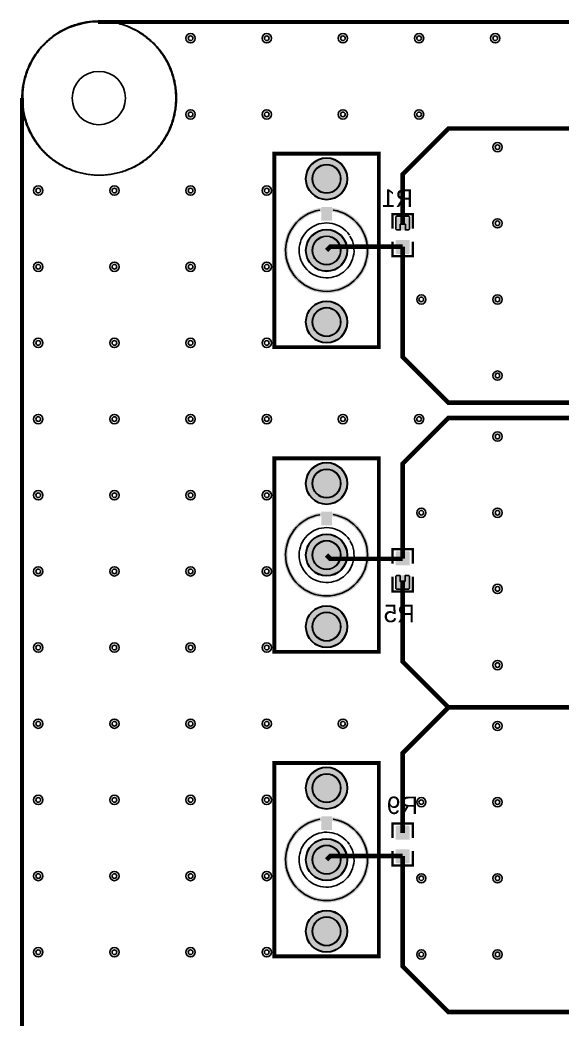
# Model space of a CAD drawing. Header units: millimetres. Extents: x 0 to 100, y 0 to 100.
# Drawn here: x -0.1 to 35.5, y 34.5 to 100.1 of the extents above; entities that cross this region are included whole.
import ezdxf

# ---------------------------------------------------------------- set-up
doc = ezdxf.new("R2010")
doc.units = ezdxf.units.MM
for name, color, linetype, true_color in [('BoardOutLine', 7, 'Continuous', 0xff00ff), ('BottomLayer', 7, 'Continuous', 0x0000ff), ('BottomPasteMaskLayer', 7, 'Continuous', 0x800000), ('BottomSilkLayer', 7, 'Continuous', 0x66cc33), ('BottomSolderMaskLayer', 7, 'Continuous', 0xaa00ff), ('Document', 7, 'Continuous', 0xffffff), ('Hole', 7, 'Continuous', 0x222222), ('Multi-Layer', 7, 'Continuous', 0xc0c0c0), ('TopLayer', 7, 'Continuous', 0xff0000), ('TopSilkLayer', 7, 'Continuous', 0xffcc00), ('TopSolderMaskLayer', 7, 'Continuous', 0x800080)]:
    doc.layers.add(name, color=color, linetype=linetype, true_color=true_color)
doc.styles.get("Standard").update_dxf_attribs({"font": 'arial.ttf'})

msp = doc.modelspace()

# ---------------------------------------------------------------- hatches: boundary and pattern name
at = {"layer": 'BottomLayer'}
for points in [[(24.568, 86.35), (25.432, 86.35), (25.432, 87.156), (24.568, 87.156)], [(24.568, 85.65), (25.432, 85.65), (25.432, 84.844), (24.568, 84.844)], [(25.432, 64.35), (24.568, 64.35), (24.568, 65.156), (25.432, 65.156)], [(25.432, 63.65), (24.568, 63.65), (24.568, 62.844), (25.432, 62.844)], [(24.568, 46.35), (25.432, 46.35), (25.432, 47.156), (24.568, 47.156)], [(24.568, 45.65), (25.432, 45.65), (25.432, 44.844), (24.568, 44.844)]]:
    msp.add_hatch(color=256, dxfattribs=at).paths.add_polyline_path(points)
at = {"layer": 'BottomPasteMaskLayer'}
for points in [[(25.4, 85.645), (25.172, 85.645), (25.172, 85.265), (24.842, 85.265), (24.842, 85.645), (24.6, 85.645), (24.55, 85.595), (24.55, 84.805), (24.6, 84.755), (25.4, 84.755), (25.45, 84.805), (25.45, 85.595)], [(24.6, 64.355), (24.828, 64.355), (24.828, 64.735), (25.158, 64.735), (25.158, 64.355), (25.4, 64.355), (25.45, 64.405), (25.45, 65.195), (25.4, 65.245), (24.6, 65.245), (24.55, 65.195), (24.55, 64.405)], [(25.45, 47.195), (25.45, 46.395), (25.4, 46.345), (25.172, 46.345), (25.172, 46.715), (24.842, 46.715), (24.842, 46.345), (24.6, 46.345), (24.55, 46.395), (24.55, 47.195), (24.6, 47.245), (25.4, 47.245)], [(25.4, 45.645), (25.172, 45.645), (25.172, 45.265), (24.842, 45.265), (24.842, 45.645), (24.6, 45.645), (24.55, 45.595), (24.55, 44.805), (24.6, 44.755), (25.4, 44.755), (25.45, 44.805), (25.45, 45.595)]]:
    msp.add_hatch(color=256, dxfattribs=at).paths.add_polyline_path(points)
at = {"layer": 'BottomSolderMaskLayer'}
for points in [[(18.625, 89.7, 1), (21.375, 89.7, 1)], [(24.541, 86.326), (25.459, 86.326), (25.459, 87.18), (24.541, 87.18)], [(18.625, 85, 1), (21.375, 85, 1)], [(24.541, 85.674), (25.459, 85.674), (25.459, 84.82), (24.541, 84.82)], [(18.625, 80.3, 1), (21.375, 80.3, 1)], [(18.625, 69.7, 1), (21.375, 69.7, 1)], [(18.625, 65, 1), (21.375, 65, 1)], [(25.459, 64.326), (24.541, 64.326), (24.541, 65.18), (25.459, 65.18)], [(25.459, 63.674), (24.541, 63.674), (24.541, 62.82), (25.459, 62.82)], [(18.625, 60.3, 1), (21.375, 60.3, 1)], [(18.625, 49.7, 1), (21.375, 49.7, 1)], [(24.541, 46.326), (25.459, 46.326), (25.459, 47.18), (24.541, 47.18)], [(18.625, 45, 1), (21.375, 45, 1)], [(24.541, 45.674), (25.459, 45.674), (25.459, 44.82), (24.541, 44.82)], [(18.625, 40.3, 1), (21.375, 40.3, 1)]]:
    msp.add_hatch(color=256, dxfattribs=at).paths.add_polyline_path(points)
at = {"layer": 'Document'}
for points in [[(19.571, 87.525), (19.5, 87.512), (19.43, 87.497), (19.359, 87.48), (19.29, 87.461), (19.221, 87.44), (19.152, 87.417), (19.084, 87.392), (19.017, 87.365), (18.951, 87.336), (18.886, 87.306), (18.821, 87.273), (18.757, 87.239), (18.695, 87.203), (18.633, 87.166), (18.573, 87.126), (18.513, 87.085), (18.455, 87.043), (18.398, 86.998), (18.342, 86.952), (18.288, 86.905), (18.235, 86.856), (18.183, 86.805), (18.133, 86.753), (18.085, 86.7), (18.037, 86.645), (17.992, 86.589), (17.948, 86.532), (17.905, 86.473), (17.865, 86.414), (17.826, 86.353), (17.788, 86.291), (17.753, 86.228), (17.719, 86.165), (17.687, 86.1), (17.657, 86.034), (17.629, 85.968), (17.603, 85.9), (17.578, 85.832), (17.556, 85.764), (17.535, 85.695), (17.516, 85.625), (17.5, 85.555), (17.485, 85.484), (17.473, 85.413), (17.462, 85.341), (17.453, 85.27), (17.447, 85.198), (17.442, 85.126), (17.44, 85.054), (17.439, 84.981), (17.441, 84.909), (17.444, 84.837), (17.45, 84.765), (17.457, 84.693), (17.467, 84.622), (17.479, 84.55), (17.493, 84.479), (17.508, 84.409), (17.526, 84.339), (17.545, 84.269), (17.567, 84.201), (17.591, 84.132), (17.616, 84.065), (17.643, 83.998), (17.672, 83.932), (17.704, 83.867), (17.736, 83.802), (17.771, 83.739), (17.808, 83.677), (17.846, 83.615), (17.886, 83.555), (17.927, 83.496), (17.97, 83.438), (18.015, 83.382), (18.062, 83.326), (18.11, 83.272), (18.159, 83.22), (18.21, 83.169), (18.262, 83.119), (18.316, 83.071), (18.371, 83.024), (18.428, 82.979), (18.485, 82.935), (18.544, 82.893), (18.604, 82.853), (18.665, 82.815), (18.727, 82.778), (18.79, 82.743), (18.854, 82.71), (18.919, 82.678), (18.985, 82.649), (19.052, 82.621), (19.12, 82.595), (19.188, 82.571), (19.256, 82.549), (19.326, 82.529), (19.396, 82.511), (19.466, 82.495), (19.537, 82.481), (19.608, 82.469), (19.68, 82.459), (19.752, 82.451), (19.823, 82.445), (19.896, 82.441), (19.968, 82.439), (20.04, 82.439), (20.112, 82.442), (20.184, 82.446), (20.256, 82.452), (20.328, 82.46), (20.399, 82.47), (20.471, 82.483), (20.541, 82.497), (20.612, 82.513), (20.682, 82.531), (20.751, 82.552), (20.82, 82.574), (20.888, 82.598), (20.955, 82.624), (21.022, 82.652), (21.088, 82.682), (21.152, 82.713), (21.216, 82.746), (21.28, 82.782), (21.342, 82.819), (21.403, 82.857), (21.462, 82.898), (21.521, 82.94), (21.579, 82.984), (21.635, 83.029), (21.69, 83.076), (21.743, 83.124), (21.795, 83.174), (21.846, 83.225), (21.896, 83.278), (21.943, 83.332), (21.99, 83.388), (22.034, 83.444), (22.077, 83.502), (22.119, 83.562), (22.158, 83.622), (22.196, 83.683), (22.233, 83.746), (22.267, 83.809), (22.3, 83.874), (22.331, 83.939), (22.36, 84.005), (22.387, 84.072), (22.412, 84.14), (22.435, 84.208), (22.457, 84.277), (22.476, 84.346), (22.494, 84.417), (22.509, 84.487), (22.522, 84.558), (22.534, 84.629), (22.543, 84.701), (22.551, 84.773), (22.556, 84.845), (22.56, 84.917), (22.561, 84.989), (22.56, 85.061), (22.557, 85.133), (22.553, 85.206), (22.546, 85.277), (22.537, 85.349), (22.526, 85.42), (22.513, 85.492), (22.498, 85.562), (22.482, 85.632), (22.463, 85.702), (22.442, 85.771), (22.419, 85.84), (22.395, 85.908), (22.368, 85.975), (22.34, 86.041), (22.309, 86.107), (22.277, 86.171), (22.243, 86.235), (22.208, 86.298), (22.17, 86.36), (22.131, 86.42), (22.09, 86.48), (22.048, 86.538), (22.003, 86.595), (21.958, 86.651), (21.91, 86.706), (21.861, 86.759), (21.811, 86.811), (21.759, 86.861), (21.706, 86.91), (21.652, 86.957), (21.596, 87.003), (21.539, 87.047), (21.48, 87.09), (21.421, 87.131), (21.36, 87.17), (21.298, 87.207), (21.236, 87.243), (21.172, 87.277), (21.107, 87.309), (21.042, 87.34), (20.975, 87.368), (20.908, 87.395), (20.84, 87.419), (20.772, 87.442), (20.703, 87.463), (20.633, 87.482), (20.563, 87.498), (20.492, 87.513), (20.421, 87.526), (20.405, 87.53), (20.389, 87.536), (20.375, 87.544), (20.361, 87.553), (20.349, 87.565), (20.339, 87.578), (20.33, 87.592), (20.323, 87.607), (20.318, 87.623), (20.315, 87.639), (20.315, 87.656), (20.317, 87.672), (20.32, 87.688), (20.326, 87.704), (20.334, 87.719), (20.344, 87.732), (20.355, 87.744), (20.368, 87.755), (20.382, 87.764), (20.397, 87.77), (20.413, 87.775), (20.43, 87.778), (20.446, 87.778), (20.463, 87.777), (20.537, 87.763), (20.612, 87.748), (20.685, 87.73), (20.759, 87.711), (20.831, 87.689), (20.903, 87.666), (20.975, 87.641), (21.045, 87.614), (21.115, 87.585), (21.185, 87.554), (21.253, 87.521), (21.32, 87.486), (21.387, 87.45), (21.452, 87.411), (21.517, 87.372), (21.58, 87.33), (21.642, 87.286), (21.703, 87.241), (21.763, 87.195), (21.821, 87.147), (21.878, 87.097), (21.934, 87.045), (21.988, 86.993), (22.041, 86.938), (22.093, 86.883), (22.143, 86.826), (22.191, 86.767), (22.238, 86.708), (22.283, 86.647), (22.326, 86.585), (22.368, 86.522), (22.408, 86.457), (22.447, 86.392), (22.483, 86.326), (22.518, 86.258), (22.551, 86.19), (22.582, 86.121), (22.611, 86.051), (22.639, 85.98), (22.664, 85.909), (22.688, 85.837), (22.709, 85.764), (22.729, 85.691), (22.746, 85.617), (22.762, 85.543), (22.776, 85.469), (22.787, 85.394), (22.797, 85.319), (22.804, 85.243), (22.81, 85.168), (22.813, 85.092), (22.815, 85.016), (22.814, 84.94), (22.812, 84.865), (22.807, 84.789), (22.8, 84.713), (22.792, 84.638), (22.781, 84.563), (22.768, 84.488), (22.753, 84.414), (22.737, 84.34), (22.718, 84.267), (22.697, 84.194), (22.674, 84.122), (22.65, 84.05), (22.623, 83.979), (22.595, 83.909), (22.564, 83.839), (22.532, 83.771), (22.498, 83.703), (22.462, 83.636), (22.425, 83.57), (22.386, 83.506), (22.344, 83.442), (22.302, 83.379), (22.257, 83.318), (22.211, 83.258), (22.163, 83.199), (22.114, 83.141), (22.063, 83.085), (22.011, 83.03), (21.957, 82.977), (21.902, 82.925), (21.846, 82.874), (21.788, 82.826), (21.728, 82.778), (21.668, 82.733), (21.606, 82.688), (21.544, 82.646), (21.48, 82.605), (21.415, 82.566), (21.349, 82.529), (21.282, 82.494), (21.214, 82.46), (21.145, 82.428), (21.075, 82.399), (21.005, 82.371), (20.934, 82.344), (20.862, 82.32), (20.789, 82.298), (20.716, 82.278), (20.643, 82.259), (20.569, 82.243), (20.494, 82.229), (20.42, 82.217), (20.345, 82.206), (20.269, 82.198), (20.194, 82.192), (20.118, 82.188), (20.042, 82.185), (19.967, 82.185), (19.891, 82.187), (19.815, 82.191), (19.74, 82.197), (19.664, 82.205), (19.589, 82.215), (19.514, 82.227), (19.44, 82.241), (19.366, 82.258), (19.292, 82.276), (19.219, 82.296), (19.147, 82.318), (19.075, 82.342), (19.003, 82.367), (18.933, 82.395), (18.863, 82.425), (18.794, 82.456), (18.726, 82.49), (18.659, 82.525), (18.593, 82.562), (18.528, 82.601), (18.464, 82.641), (18.401, 82.683), (18.339, 82.727), (18.279, 82.773), (18.219, 82.82), (18.161, 82.869), (18.104, 82.919), (18.049, 82.971), (17.995, 83.024), (17.943, 83.079), (17.892, 83.135), (17.842, 83.192), (17.794, 83.251), (17.748, 83.311), (17.703, 83.372), (17.66, 83.435), (17.619, 83.498), (17.58, 83.563), (17.542, 83.629), (17.506, 83.695), (17.472, 83.763), (17.439, 83.831), (17.409, 83.901), (17.38, 83.971), (17.353, 84.042), (17.328, 84.113), (17.306, 84.186), (17.285, 84.258), (17.266, 84.332), (17.249, 84.406), (17.234, 84.48), (17.221, 84.555), (17.21, 84.63), (17.201, 84.705), (17.194, 84.78), (17.189, 84.856), (17.186, 84.932), (17.185, 85.007), (17.186, 85.083), (17.19, 85.159), (17.195, 85.234), (17.202, 85.31), (17.212, 85.385), (17.223, 85.46), (17.236, 85.535), (17.252, 85.609), (17.269, 85.683), (17.288, 85.756), (17.31, 85.829), (17.333, 85.901), (17.358, 85.972), (17.385, 86.043), (17.414, 86.113), (17.445, 86.182), (17.478, 86.25), (17.513, 86.318), (17.549, 86.384), (17.587, 86.45), (17.627, 86.514), (17.669, 86.578), (17.712, 86.64), (17.757, 86.701), (17.804, 86.761), (17.852, 86.819), (17.901, 86.876), (17.953, 86.932), (18.006, 86.986), (18.06, 87.039), (18.115, 87.091), (18.172, 87.141), (18.231, 87.189), (18.29, 87.236), (18.351, 87.281), (18.413, 87.325), (18.476, 87.367), (18.54, 87.407), (18.606, 87.445), (18.672, 87.482), (18.739, 87.517), (18.808, 87.55), (18.877, 87.581), (18.946, 87.61), (19.017, 87.638), (19.088, 87.663), (19.161, 87.687), (19.233, 87.708), (19.306, 87.728), (19.38, 87.746), (19.454, 87.762), (19.529, 87.775), (19.545, 87.777), (19.561, 87.777), (19.577, 87.775), (19.592, 87.771), (19.607, 87.765), (19.621, 87.757), (19.634, 87.747), (19.646, 87.736), (19.656, 87.723), (19.664, 87.71), (19.671, 87.695), (19.675, 87.679), (19.678, 87.664), (19.679, 87.648), (19.677, 87.632), (19.674, 87.616), (19.668, 87.601), (19.661, 87.586), (19.652, 87.573), (19.642, 87.561), (19.63, 87.55), (19.616, 87.541), (19.602, 87.534), (19.587, 87.528), (19.571, 87.525)], [(19.65, 86.95), (20.35, 86.95), (20.35, 87.85), (19.65, 87.85)], [(19.571, 67.525), (19.5, 67.512), (19.43, 67.497), (19.359, 67.48), (19.29, 67.461), (19.221, 67.44), (19.152, 67.417), (19.084, 67.392), (19.017, 67.365), (18.951, 67.336), (18.886, 67.306), (18.821, 67.273), (18.757, 67.239), (18.695, 67.203), (18.633, 67.166), (18.573, 67.126), (18.513, 67.085), (18.455, 67.043), (18.398, 66.998), (18.342, 66.952), (18.288, 66.905), (18.235, 66.856), (18.183, 66.805), (18.133, 66.753), (18.085, 66.7), (18.037, 66.645), (17.992, 66.589), (17.948, 66.532), (17.905, 66.473), (17.865, 66.414), (17.826, 66.353), (17.788, 66.291), (17.753, 66.228), (17.719, 66.165), (17.687, 66.1), (17.657, 66.034), (17.629, 65.968), (17.603, 65.9), (17.578, 65.832), (17.556, 65.764), (17.535, 65.695), (17.516, 65.625), (17.5, 65.555), (17.485, 65.484), (17.473, 65.413), (17.462, 65.341), (17.453, 65.27), (17.447, 65.198), (17.442, 65.126), (17.44, 65.054), (17.439, 64.981), (17.441, 64.909), (17.444, 64.837), (17.45, 64.765), (17.457, 64.693), (17.467, 64.622), (17.479, 64.55), (17.493, 64.479), (17.508, 64.409), (17.526, 64.339), (17.545, 64.269), (17.567, 64.201), (17.591, 64.132), (17.616, 64.065), (17.643, 63.998), (17.672, 63.932), (17.704, 63.867), (17.736, 63.802), (17.771, 63.739), (17.808, 63.677), (17.846, 63.615), (17.886, 63.555), (17.927, 63.496), (17.97, 63.438), (18.015, 63.382), (18.062, 63.326), (18.11, 63.272), (18.159, 63.22), (18.21, 63.169), (18.262, 63.119), (18.316, 63.071), (18.371, 63.024), (18.428, 62.979), (18.485, 62.935), (18.544, 62.893), (18.604, 62.853), (18.665, 62.815), (18.727, 62.778), (18.79, 62.743), (18.854, 62.71), (18.919, 62.678), (18.985, 62.649), (19.052, 62.621), (19.12, 62.595), (19.188, 62.571), (19.256, 62.549), (19.326, 62.529), (19.396, 62.511), (19.466, 62.495), (19.537, 62.481), (19.608, 62.469), (19.68, 62.459), (19.752, 62.451), (19.823, 62.445), (19.896, 62.441), (19.968, 62.439), (20.04, 62.439), (20.112, 62.442), (20.184, 62.446), (20.256, 62.452), (20.328, 62.46), (20.399, 62.47), (20.471, 62.483), (20.541, 62.497), (20.612, 62.513), (20.682, 62.531), (20.751, 62.552), (20.82, 62.574), (20.888, 62.598), (20.955, 62.624), (21.022, 62.652), (21.088, 62.682), (21.152, 62.713), (21.216, 62.746), (21.28, 62.782), (21.342, 62.819), (21.403, 62.857), (21.462, 62.898), (21.521, 62.94), (21.579, 62.984), (21.635, 63.029), (21.69, 63.076), (21.743, 63.124), (21.795, 63.174), (21.846, 63.225), (21.896, 63.278), (21.943, 63.332), (21.99, 63.388), (22.034, 63.444), (22.077, 63.502), (22.119, 63.562), (22.158, 63.622), (22.196, 63.683), (22.233, 63.746), (22.267, 63.809), (22.3, 63.874), (22.331, 63.939), (22.36, 64.005), (22.387, 64.072), (22.412, 64.14), (22.435, 64.208), (22.457, 64.277), (22.476, 64.346), (22.494, 64.417), (22.509, 64.487), (22.522, 64.558), (22.534, 64.629), (22.543, 64.701), (22.551, 64.773), (22.556, 64.845), (22.56, 64.917), (22.561, 64.989), (22.56, 65.061), (22.557, 65.133), (22.553, 65.206), (22.546, 65.277), (22.537, 65.349), (22.526, 65.42), (22.513, 65.492), (22.498, 65.562), (22.482, 65.632), (22.463, 65.702), (22.442, 65.771), (22.419, 65.84), (22.395, 65.908), (22.368, 65.975), (22.34, 66.041), (22.309, 66.107), (22.277, 66.171), (22.243, 66.235), (22.208, 66.298), (22.17, 66.36), (22.131, 66.42), (22.09, 66.48), (22.048, 66.538), (22.003, 66.595), (21.958, 66.651), (21.91, 66.706), (21.861, 66.759), (21.811, 66.811), (21.759, 66.861), (21.706, 66.91), (21.652, 66.957), (21.596, 67.003), (21.539, 67.047), (21.48, 67.09), (21.421, 67.131), (21.36, 67.17), (21.298, 67.207), (21.236, 67.243), (21.172, 67.277), (21.107, 67.309), (21.042, 67.34), (20.975, 67.368), (20.908, 67.395), (20.84, 67.419), (20.772, 67.442), (20.703, 67.463), (20.633, 67.482), (20.563, 67.498), (20.492, 67.513), (20.421, 67.526), (20.405, 67.53), (20.389, 67.536), (20.375, 67.544), (20.361, 67.553), (20.349, 67.565), (20.339, 67.578), (20.33, 67.592), (20.323, 67.607), (20.318, 67.623), (20.315, 67.639), (20.315, 67.656), (20.317, 67.672), (20.32, 67.688), (20.326, 67.704), (20.334, 67.719), (20.344, 67.732), (20.355, 67.744), (20.368, 67.755), (20.382, 67.764), (20.397, 67.77), (20.413, 67.775), (20.43, 67.778), (20.446, 67.778), (20.463, 67.777), (20.537, 67.763), (20.612, 67.748), (20.685, 67.73), (20.759, 67.711), (20.831, 67.689), (20.903, 67.666), (20.975, 67.641), (21.045, 67.614), (21.115, 67.585), (21.185, 67.554), (21.253, 67.521), (21.32, 67.486), (21.387, 67.45), (21.452, 67.411), (21.517, 67.372), (21.58, 67.33), (21.642, 67.286), (21.703, 67.241), (21.763, 67.195), (21.821, 67.147), (21.878, 67.097), (21.934, 67.045), (21.988, 66.993), (22.041, 66.938), (22.093, 66.883), (22.143, 66.826), (22.191, 66.767), (22.238, 66.708), (22.283, 66.647), (22.326, 66.585), (22.368, 66.522), (22.408, 66.457), (22.447, 66.392), (22.483, 66.326), (22.518, 66.258), (22.551, 66.19), (22.582, 66.121), (22.611, 66.051), (22.639, 65.98), (22.664, 65.909), (22.688, 65.837), (22.709, 65.764), (22.729, 65.691), (22.746, 65.617), (22.762, 65.543), (22.776, 65.469), (22.787, 65.394), (22.797, 65.319), (22.804, 65.243), (22.81, 65.168), (22.813, 65.092), (22.815, 65.016), (22.814, 64.94), (22.812, 64.865), (22.807, 64.789), (22.8, 64.713), (22.792, 64.638), (22.781, 64.563), (22.768, 64.488), (22.753, 64.414), (22.737, 64.34), (22.718, 64.267), (22.697, 64.194), (22.674, 64.122), (22.65, 64.05), (22.623, 63.979), (22.595, 63.909), (22.564, 63.839), (22.532, 63.771), (22.498, 63.703), (22.462, 63.636), (22.425, 63.57), (22.386, 63.506), (22.344, 63.442), (22.302, 63.379), (22.257, 63.318), (22.211, 63.258), (22.163, 63.199), (22.114, 63.141), (22.063, 63.085), (22.011, 63.03), (21.957, 62.977), (21.902, 62.925), (21.846, 62.874), (21.788, 62.826), (21.728, 62.778), (21.668, 62.733), (21.606, 62.688), (21.544, 62.646), (21.48, 62.605), (21.415, 62.566), (21.349, 62.529), (21.282, 62.494), (21.214, 62.46), (21.145, 62.428), (21.075, 62.399), (21.005, 62.371), (20.934, 62.344), (20.862, 62.32), (20.789, 62.298), (20.716, 62.278), (20.643, 62.259), (20.569, 62.243), (20.494, 62.229), (20.42, 62.217), (20.345, 62.206), (20.269, 62.198), (20.194, 62.192), (20.118, 62.188), (20.042, 62.185), (19.967, 62.185), (19.891, 62.187), (19.815, 62.191), (19.74, 62.197), (19.664, 62.205), (19.589, 62.215), (19.514, 62.227), (19.44, 62.241), (19.366, 62.258), (19.292, 62.276), (19.219, 62.296), (19.147, 62.318), (19.075, 62.342), (19.003, 62.367), (18.933, 62.395), (18.863, 62.425), (18.794, 62.456), (18.726, 62.49), (18.659, 62.525), (18.593, 62.562), (18.528, 62.601), (18.464, 62.641), (18.401, 62.683), (18.339, 62.727), (18.279, 62.773), (18.219, 62.82), (18.161, 62.869), (18.104, 62.919), (18.049, 62.971), (17.995, 63.024), (17.943, 63.079), (17.892, 63.135), (17.842, 63.192), (17.794, 63.251), (17.748, 63.311), (17.703, 63.372), (17.66, 63.435), (17.619, 63.498), (17.58, 63.563), (17.542, 63.629), (17.506, 63.695), (17.472, 63.763), (17.439, 63.831), (17.409, 63.901), (17.38, 63.971), (17.353, 64.042), (17.328, 64.113), (17.306, 64.186), (17.285, 64.258), (17.266, 64.332), (17.249, 64.406), (17.234, 64.48), (17.221, 64.555), (17.21, 64.63), (17.201, 64.705), (17.194, 64.78), (17.189, 64.856), (17.186, 64.932), (17.185, 65.007), (17.186, 65.083), (17.19, 65.159), (17.195, 65.234), (17.202, 65.31), (17.212, 65.385), (17.223, 65.46), (17.236, 65.535), (17.252, 65.609), (17.269, 65.683), (17.288, 65.756), (17.31, 65.829), (17.333, 65.901), (17.358, 65.972), (17.385, 66.043), (17.414, 66.113), (17.445, 66.182), (17.478, 66.25), (17.513, 66.318), (17.549, 66.384), (17.587, 66.45), (17.627, 66.514), (17.669, 66.578), (17.712, 66.64), (17.757, 66.701), (17.804, 66.761), (17.852, 66.819), (17.901, 66.876), (17.953, 66.932), (18.006, 66.986), (18.06, 67.039), (18.115, 67.091), (18.172, 67.141), (18.231, 67.189), (18.29, 67.236), (18.351, 67.281), (18.413, 67.325), (18.476, 67.367), (18.54, 67.407), (18.606, 67.445), (18.672, 67.482), (18.739, 67.517), (18.808, 67.55), (18.877, 67.581), (18.946, 67.61), (19.017, 67.638), (19.088, 67.663), (19.161, 67.687), (19.233, 67.708), (19.306, 67.728), (19.38, 67.746), (19.454, 67.762), (19.529, 67.775), (19.545, 67.777), (19.561, 67.777), (19.577, 67.775), (19.592, 67.771), (19.607, 67.765), (19.621, 67.757), (19.634, 67.747), (19.646, 67.736), (19.656, 67.723), (19.664, 67.71), (19.671, 67.695), (19.675, 67.679), (19.678, 67.664), (19.679, 67.648), (19.677, 67.632), (19.674, 67.616), (19.668, 67.601), (19.661, 67.586), (19.652, 67.573), (19.642, 67.561), (19.63, 67.55), (19.616, 67.541), (19.602, 67.534), (19.587, 67.528), (19.571, 67.525)], [(19.65, 66.95), (20.35, 66.95), (20.35, 67.85), (19.65, 67.85)], [(19.571, 47.525), (19.5, 47.512), (19.43, 47.497), (19.359, 47.48), (19.29, 47.461), (19.221, 47.44), (19.152, 47.417), (19.084, 47.392), (19.017, 47.365), (18.951, 47.336), (18.886, 47.306), (18.821, 47.273), (18.757, 47.239), (18.695, 47.203), (18.633, 47.166), (18.573, 47.126), (18.513, 47.085), (18.455, 47.043), (18.398, 46.998), (18.342, 46.952), (18.288, 46.905), (18.235, 46.856), (18.183, 46.805), (18.133, 46.753), (18.085, 46.7), (18.037, 46.645), (17.992, 46.589), (17.948, 46.532), (17.905, 46.473), (17.865, 46.414), (17.826, 46.353), (17.788, 46.291), (17.753, 46.228), (17.719, 46.165), (17.687, 46.1), (17.657, 46.034), (17.629, 45.968), (17.603, 45.9), (17.578, 45.832), (17.556, 45.764), (17.535, 45.695), (17.516, 45.625), (17.5, 45.555), (17.485, 45.484), (17.473, 45.413), (17.462, 45.341), (17.453, 45.27), (17.447, 45.198), (17.442, 45.126), (17.44, 45.054), (17.439, 44.981), (17.441, 44.909), (17.444, 44.837), (17.45, 44.765), (17.457, 44.693), (17.467, 44.622), (17.479, 44.55), (17.493, 44.479), (17.508, 44.409), (17.526, 44.339), (17.545, 44.269), (17.567, 44.201), (17.591, 44.132), (17.616, 44.065), (17.643, 43.998), (17.672, 43.932), (17.704, 43.867), (17.736, 43.802), (17.771, 43.739), (17.808, 43.677), (17.846, 43.615), (17.886, 43.555), (17.927, 43.496), (17.97, 43.438), (18.015, 43.382), (18.062, 43.326), (18.11, 43.272), (18.159, 43.22), (18.21, 43.169), (18.262, 43.119), (18.316, 43.071), (18.371, 43.024), (18.428, 42.979), (18.485, 42.935), (18.544, 42.893), (18.604, 42.853), (18.665, 42.815), (18.727, 42.778), (18.79, 42.743), (18.854, 42.71), (18.919, 42.678), (18.985, 42.649), (19.052, 42.621), (19.12, 42.595), (19.188, 42.571), (19.256, 42.549), (19.326, 42.529), (19.396, 42.511), (19.466, 42.495), (19.537, 42.481), (19.608, 42.469), (19.68, 42.459), (19.752, 42.451), (19.823, 42.445), (19.896, 42.441), (19.968, 42.439), (20.04, 42.439), (20.112, 42.442), (20.184, 42.446), (20.256, 42.452), (20.328, 42.46), (20.399, 42.47), (20.471, 42.483), (20.541, 42.497), (20.612, 42.513), (20.682, 42.531), (20.751, 42.552), (20.82, 42.574), (20.888, 42.598), (20.955, 42.624), (21.022, 42.652), (21.088, 42.682), (21.152, 42.713), (21.216, 42.746), (21.28, 42.782), (21.342, 42.819), (21.403, 42.857), (21.462, 42.898), (21.521, 42.94), (21.579, 42.984), (21.635, 43.029), (21.69, 43.076), (21.743, 43.124), (21.795, 43.174), (21.846, 43.225), (21.896, 43.278), (21.943, 43.332), (21.99, 43.388), (22.034, 43.444), (22.077, 43.502), (22.119, 43.562), (22.158, 43.622), (22.196, 43.683), (22.233, 43.746), (22.267, 43.809), (22.3, 43.874), (22.331, 43.939), (22.36, 44.005), (22.387, 44.072), (22.412, 44.14), (22.435, 44.208), (22.457, 44.277), (22.476, 44.346), (22.494, 44.417), (22.509, 44.487), (22.522, 44.558), (22.534, 44.629), (22.543, 44.701), (22.551, 44.773), (22.556, 44.845), (22.56, 44.917), (22.561, 44.989), (22.56, 45.061), (22.557, 45.133), (22.553, 45.206), (22.546, 45.277), (22.537, 45.349), (22.526, 45.42), (22.513, 45.492), (22.498, 45.562), (22.482, 45.632), (22.463, 45.702), (22.442, 45.771), (22.419, 45.84), (22.395, 45.908), (22.368, 45.975), (22.34, 46.041), (22.309, 46.107), (22.277, 46.171), (22.243, 46.235), (22.208, 46.298), (22.17, 46.36), (22.131, 46.42), (22.09, 46.48), (22.048, 46.538), (22.003, 46.595), (21.958, 46.651), (21.91, 46.706), (21.861, 46.759), (21.811, 46.811), (21.759, 46.861), (21.706, 46.91), (21.652, 46.957), (21.596, 47.003), (21.539, 47.047), (21.48, 47.09), (21.421, 47.131), (21.36, 47.17), (21.298, 47.207), (21.236, 47.243), (21.172, 47.277), (21.107, 47.309), (21.042, 47.34), (20.975, 47.368), (20.908, 47.395), (20.84, 47.419), (20.772, 47.442), (20.703, 47.463), (20.633, 47.482), (20.563, 47.498), (20.492, 47.513), (20.421, 47.526), (20.405, 47.53), (20.389, 47.536), (20.375, 47.544), (20.361, 47.553), (20.349, 47.565), (20.339, 47.578), (20.33, 47.592), (20.323, 47.607), (20.318, 47.623), (20.315, 47.639), (20.315, 47.656), (20.317, 47.672), (20.32, 47.688), (20.326, 47.704), (20.334, 47.719), (20.344, 47.732), (20.355, 47.744), (20.368, 47.755), (20.382, 47.764), (20.397, 47.77), (20.413, 47.775), (20.43, 47.778), (20.446, 47.778), (20.463, 47.777), (20.537, 47.763), (20.612, 47.748), (20.685, 47.73), (20.759, 47.711), (20.831, 47.689), (20.903, 47.666), (20.975, 47.641), (21.045, 47.614), (21.115, 47.585), (21.185, 47.554), (21.253, 47.521), (21.32, 47.486), (21.387, 47.45), (21.452, 47.411), (21.517, 47.372), (21.58, 47.33), (21.642, 47.286), (21.703, 47.241), (21.763, 47.195), (21.821, 47.147), (21.878, 47.097), (21.934, 47.045), (21.988, 46.993), (22.041, 46.938), (22.093, 46.883), (22.143, 46.826), (22.191, 46.767), (22.238, 46.708), (22.283, 46.647), (22.326, 46.585), (22.368, 46.522), (22.408, 46.457), (22.447, 46.392), (22.483, 46.326), (22.518, 46.258), (22.551, 46.19), (22.582, 46.121), (22.611, 46.051), (22.639, 45.98), (22.664, 45.909), (22.688, 45.837), (22.709, 45.764), (22.729, 45.691), (22.746, 45.617), (22.762, 45.543), (22.776, 45.469), (22.787, 45.394), (22.797, 45.319), (22.804, 45.243), (22.81, 45.168), (22.813, 45.092), (22.815, 45.016), (22.814, 44.94), (22.812, 44.865), (22.807, 44.789), (22.8, 44.713), (22.792, 44.638), (22.781, 44.563), (22.768, 44.488), (22.753, 44.414), (22.737, 44.34), (22.718, 44.267), (22.697, 44.194), (22.674, 44.122), (22.65, 44.05), (22.623, 43.979), (22.595, 43.909), (22.564, 43.839), (22.532, 43.771), (22.498, 43.703), (22.462, 43.636), (22.425, 43.57), (22.386, 43.506), (22.344, 43.442), (22.302, 43.379), (22.257, 43.318), (22.211, 43.258), (22.163, 43.199), (22.114, 43.141), (22.063, 43.085), (22.011, 43.03), (21.957, 42.977), (21.902, 42.925), (21.846, 42.874), (21.788, 42.826), (21.728, 42.778), (21.668, 42.733), (21.606, 42.688), (21.544, 42.646), (21.48, 42.605), (21.415, 42.566), (21.349, 42.529), (21.282, 42.494), (21.214, 42.46), (21.145, 42.428), (21.075, 42.399), (21.005, 42.371), (20.934, 42.344), (20.862, 42.32), (20.789, 42.298), (20.716, 42.278), (20.643, 42.259), (20.569, 42.243), (20.494, 42.229), (20.42, 42.217), (20.345, 42.206), (20.269, 42.198), (20.194, 42.192), (20.118, 42.188), (20.042, 42.185), (19.967, 42.185), (19.891, 42.187), (19.815, 42.191), (19.74, 42.197), (19.664, 42.205), (19.589, 42.215), (19.514, 42.227), (19.44, 42.241), (19.366, 42.258), (19.292, 42.276), (19.219, 42.296), (19.147, 42.318), (19.075, 42.342), (19.003, 42.367), (18.933, 42.395), (18.863, 42.425), (18.794, 42.456), (18.726, 42.49), (18.659, 42.525), (18.593, 42.562), (18.528, 42.601), (18.464, 42.641), (18.401, 42.683), (18.339, 42.727), (18.279, 42.773), (18.219, 42.82), (18.161, 42.869), (18.104, 42.919), (18.049, 42.971), (17.995, 43.024), (17.943, 43.079), (17.892, 43.135), (17.842, 43.192), (17.794, 43.251), (17.748, 43.311), (17.703, 43.372), (17.66, 43.435), (17.619, 43.498), (17.58, 43.563), (17.542, 43.629), (17.506, 43.695), (17.472, 43.763), (17.439, 43.831), (17.409, 43.901), (17.38, 43.971), (17.353, 44.042), (17.328, 44.113), (17.306, 44.186), (17.285, 44.258), (17.266, 44.332), (17.249, 44.406), (17.234, 44.48), (17.221, 44.555), (17.21, 44.63), (17.201, 44.705), (17.194, 44.78), (17.189, 44.856), (17.186, 44.932), (17.185, 45.007), (17.186, 45.083), (17.19, 45.159), (17.195, 45.234), (17.202, 45.31), (17.212, 45.385), (17.223, 45.46), (17.236, 45.535), (17.252, 45.609), (17.269, 45.683), (17.288, 45.756), (17.31, 45.829), (17.333, 45.901), (17.358, 45.972), (17.385, 46.043), (17.414, 46.113), (17.445, 46.182), (17.478, 46.25), (17.513, 46.318), (17.549, 46.384), (17.587, 46.45), (17.627, 46.514), (17.669, 46.578), (17.712, 46.64), (17.757, 46.701), (17.804, 46.761), (17.852, 46.819), (17.901, 46.876), (17.953, 46.932), (18.006, 46.986), (18.06, 47.039), (18.115, 47.091), (18.172, 47.141), (18.231, 47.189), (18.29, 47.236), (18.351, 47.281), (18.413, 47.325), (18.476, 47.367), (18.54, 47.407), (18.606, 47.445), (18.672, 47.482), (18.739, 47.517), (18.808, 47.55), (18.877, 47.581), (18.946, 47.61), (19.017, 47.638), (19.088, 47.663), (19.161, 47.687), (19.233, 47.708), (19.306, 47.728), (19.38, 47.746), (19.454, 47.762), (19.529, 47.775), (19.545, 47.777), (19.561, 47.777), (19.577, 47.775), (19.592, 47.771), (19.607, 47.765), (19.621, 47.757), (19.634, 47.747), (19.646, 47.736), (19.656, 47.723), (19.664, 47.71), (19.671, 47.695), (19.675, 47.679), (19.678, 47.664), (19.679, 47.648), (19.677, 47.632), (19.674, 47.616), (19.668, 47.601), (19.661, 47.586), (19.652, 47.573), (19.642, 47.561), (19.63, 47.55), (19.616, 47.541), (19.602, 47.534), (19.587, 47.528), (19.571, 47.525)], [(19.65, 46.95), (20.35, 46.95), (20.35, 47.85), (19.65, 47.85)]]:
    msp.add_hatch(color=256, dxfattribs=at).paths.add_polyline_path(points)
at = {"layer": 'Multi-Layer'}
for points in [[(18.65, 89.7, 1), (21.35, 89.7, 1)], [(18.65, 85, 1), (21.35, 85, 1)], [(18.65, 80.3, 1), (21.35, 80.3, 1)], [(18.65, 69.7, 1), (21.35, 69.7, 1)], [(18.65, 65, 1), (21.35, 65, 1)], [(18.65, 60.3, 1), (21.35, 60.3, 1)], [(18.65, 49.7, 1), (21.35, 49.7, 1)], [(18.65, 45, 1), (21.35, 45, 1)], [(18.65, 40.3, 1), (21.35, 40.3, 1)]]:
    msp.add_hatch(color=256, dxfattribs=at).paths.add_polyline_path(points)
at = {"layer": 'TopSilkLayer'}
for points in [[(19.65, 86.95), (20.35, 86.95), (20.35, 87.85), (19.65, 87.85)], [(19.65, 66.95), (20.35, 66.95), (20.35, 67.85), (19.65, 67.85)], [(19.65, 46.95), (20.35, 46.95), (20.35, 47.85), (19.65, 47.85)]]:
    msp.add_hatch(color=256, dxfattribs=at).paths.add_polyline_path(points)
at = {"layer": 'TopSolderMaskLayer'}
for points in [[(18.625, 89.7, 1), (21.375, 89.7, 1)], [(18.625, 85, 1), (21.375, 85, 1)], [(18.625, 80.3, 1), (21.375, 80.3, 1)], [(18.625, 69.7, 1), (21.375, 69.7, 1)], [(18.625, 65, 1), (21.375, 65, 1)], [(18.625, 60.3, 1), (21.375, 60.3, 1)], [(18.625, 49.7, 1), (21.375, 49.7, 1)], [(18.625, 45, 1), (21.375, 45, 1)], [(18.625, 40.3, 1), (21.375, 40.3, 1)]]:
    msp.add_hatch(color=256, dxfattribs=at).paths.add_polyline_path(points)

# ---------------------------------------------------------------- linework, layer by layer
at = {"layer": 'BoardOutLine', "const_width": 0.254}
for points in [[(5, 100), (95, 100)], [(0, 5), (0, 95)]]:
    msp.add_lwpolyline(points, dxfattribs=at)
at = {"layer": 'BoardOutLine'}
msp.add_arc((5, 95), 5, 90, 180, dxfattribs=at)
at = {"layer": 'BottomLayer'}
msp.add_lwpolyline([(0.05, 95), (0.051, 95.102), (0.054, 95.204), (0.058, 95.305), (0.065, 95.407), (0.074, 95.508), (0.085, 95.61), (0.099, 95.711), (0.114, 95.811), (0.131, 95.912), (0.15, 96.012), (0.171, 96.111), (0.194, 96.211), (0.22, 96.309), (0.247, 96.407), (0.276, 96.505), (0.307, 96.602), (0.34, 96.698), (0.375, 96.794), (0.412, 96.889), (0.451, 96.983), (0.491, 97.076), (0.534, 97.169), (0.578, 97.26), (0.625, 97.351), (0.673, 97.441), (0.723, 97.53), (0.774, 97.617), (0.828, 97.704), (0.883, 97.79), (0.94, 97.874), (0.998, 97.958), (1.059, 98.04), (1.121, 98.121), (1.184, 98.2), (1.249, 98.278), (1.316, 98.355), (1.384, 98.431), (1.454, 98.505), (1.525, 98.578), (1.598, 98.65), (1.672, 98.719), (1.747, 98.788), (1.824, 98.855), (1.902, 98.92), (1.982, 98.984), (2.062, 99.046), (2.144, 99.106), (2.228, 99.165), (2.312, 99.222), (2.397, 99.277), (2.484, 99.331), (2.572, 99.383), (2.66, 99.433), (2.75, 99.481), (2.841, 99.528), (2.932, 99.572), (3.025, 99.615), (3.118, 99.656), (3.212, 99.695), (3.307, 99.732), (3.402, 99.767), (3.499, 99.801), (3.595, 99.832), (3.693, 99.861), (3.791, 99.889), (3.89, 99.914), (3.989, 99.938), (4.088, 99.959), (4.188, 99.978), (4.289, 99.996), (4.389, 100.011), (4.49, 100.024), (4.592, 100.036), (4.693, 100.045), (4.795, 100.052), (4.896, 100.057), (4.998, 100.06), (5.1, 100.061), (5.202, 100.06), (5.304, 100.057), (5.405, 100.052), (5.507, 100.045), (5.608, 100.036), (5.71, 100.024), (5.81, 100.011), (5.911, 99.996), (6.012, 99.978), (6.111, 99.959), (6.211, 99.938), (6.31, 99.914), (6.409, 99.889), (6.507, 99.861), (6.604, 99.832), (6.701, 99.801), (6.798, 99.767), (6.893, 99.732), (6.988, 99.695), (7.082, 99.656), (7.175, 99.615), (7.268, 99.572), (7.359, 99.528), (7.45, 99.481), (7.54, 99.433), (7.628, 99.383), (7.716, 99.331), (7.802, 99.277), (7.888, 99.222), (7.972, 99.165), (8.055, 99.106), (8.137, 99.046), (8.218, 98.984), (8.298, 98.92), (8.376, 98.855), (8.453, 98.788), (8.528, 98.719), (8.602, 98.65), (8.675, 98.578), (8.746, 98.505), (8.816, 98.431), (8.884, 98.355), (8.951, 98.278), (9.016, 98.2), (9.079, 98.121), (9.141, 98.04), (9.201, 97.958), (9.26, 97.874), (9.317, 97.79), (9.372, 97.704), (9.425, 97.617), (9.477, 97.53), (9.527, 97.441), (9.575, 97.351), (9.621, 97.26), (9.666, 97.169), (9.708, 97.076), (9.749, 96.983), (9.788, 96.889), (9.825, 96.794), (9.86, 96.698), (9.893, 96.602), (9.924, 96.505), (9.953, 96.407), (9.98, 96.309), (10.005, 96.211), (10.029, 96.111), (10.05, 96.012), (10.069, 95.912), (10.086, 95.811), (10.101, 95.711), (10.114, 95.61), (10.125, 95.508), (10.134, 95.407), (10.141, 95.305), (10.146, 95.204), (10.149, 95.102), (10.15, 95), (10.149, 94.898), (10.146, 94.796), (10.141, 94.695), (10.134, 94.593), (10.125, 94.492), (10.114, 94.39), (10.101, 94.289), (10.086, 94.189), (10.069, 94.088), (10.05, 93.988), (10.029, 93.889), (10.005, 93.789), (9.98, 93.691), (9.953, 93.593), (9.924, 93.495), (9.893, 93.398), (9.86, 93.302), (9.825, 93.206), (9.788, 93.111), (9.749, 93.017), (9.708, 92.924), (9.666, 92.831), (9.621, 92.739), (9.575, 92.649), (9.527, 92.559), (9.477, 92.47), (9.425, 92.382), (9.372, 92.296), (9.317, 92.21), (9.26, 92.126), (9.201, 92.042), (9.141, 91.96), (9.079, 91.879), (9.016, 91.8), (8.951, 91.721), (8.884, 91.644), (8.816, 91.569), (8.746, 91.495), (8.675, 91.422), (8.602, 91.35), (8.528, 91.28), (8.453, 91.212), (8.376, 91.145), (8.298, 91.08), (8.218, 91.016), (8.137, 90.954), (8.055, 90.894), (7.972, 90.835), (7.888, 90.778), (7.802, 90.723), (7.716, 90.669), (7.628, 90.617), (7.54, 90.567), (7.45, 90.519), (7.359, 90.472), (7.268, 90.428), (7.175, 90.385), (7.082, 90.344), (6.988, 90.305), (6.893, 90.268), (6.798, 90.233), (6.701, 90.199), (6.604, 90.168), (6.507, 90.139), (6.409, 90.111), (6.31, 90.086), (6.211, 90.062), (6.111, 90.041), (6.012, 90.022), (5.911, 90.004), (5.81, 89.989), (5.71, 89.976), (5.608, 89.964), (5.507, 89.955), (5.405, 89.948), (5.304, 89.943), (5.202, 89.94), (5.1, 89.939), (4.998, 89.94), (4.896, 89.943), (4.795, 89.948), (4.693, 89.955), (4.592, 89.964), (4.49, 89.976), (4.389, 89.989), (4.289, 90.004), (4.188, 90.022), (4.088, 90.041), (3.989, 90.062), (3.89, 90.086), (3.791, 90.111), (3.693, 90.139), (3.595, 90.168), (3.499, 90.199), (3.402, 90.233), (3.307, 90.268), (3.212, 90.305), (3.118, 90.344), (3.025, 90.385), (2.932, 90.428), (2.841, 90.472), (2.75, 90.519), (2.66, 90.567), (2.572, 90.617), (2.484, 90.669), (2.397, 90.723), (2.312, 90.778), (2.228, 90.835), (2.144, 90.894), (2.062, 90.954), (1.982, 91.016), (1.902, 91.08), (1.824, 91.145), (1.747, 91.212), (1.672, 91.28), (1.598, 91.35), (1.525, 91.422), (1.454, 91.495), (1.384, 91.569), (1.316, 91.644), (1.249, 91.721), (1.184, 91.8), (1.121, 91.879), (1.059, 91.96), (0.998, 92.042), (0.94, 92.126), (0.883, 92.21), (0.828, 92.296), (0.774, 92.382), (0.723, 92.47), (0.673, 92.559), (0.625, 92.649), (0.578, 92.739), (0.534, 92.831), (0.491, 92.924), (0.451, 93.017), (0.412, 93.111), (0.375, 93.206), (0.34, 93.302), (0.307, 93.398), (0.276, 93.495), (0.247, 93.593), (0.22, 93.691), (0.194, 93.789), (0.171, 93.889), (0.15, 93.988), (0.131, 94.088), (0.114, 94.189), (0.099, 94.289), (0.085, 94.39), (0.074, 94.492), (0.065, 94.593), (0.058, 94.695), (0.054, 94.796), (0.051, 94.898), (0.05, 95)], close=True, dxfattribs=at)
at = {"layer": 'BottomLayer', "const_width": 0.3}
for points in [[(24.999, 86.754), (24.999, 90), (28.001, 93), (58.001, 93)], [(20, 85), (20.247, 85.247), (25, 85.247)], [(24.999, 85.248), (24.999, 78.001), (28.001, 74.999), (48.001, 74.999)], [(24.999, 64.752), (24.999, 71.001), (28.001, 74.001), (85.001, 74.001)], [(20, 65), (20.247, 64.753), (25, 64.753)], [(24.999, 63.246), (24.999, 58.001), (28.001, 54.999), (39.434, 54.999)], [(24.999, 46.754), (24.999, 51.999), (28.001, 54.999), (34.999, 54.999)], [(30, 55), (70, 55)], [(20, 45), (20.247, 45.247), (25, 45.247)], [(24.999, 45.248), (24.999, 38.001), (28.001, 34.999), (85.001, 34.999)]]:
    msp.add_lwpolyline(points, dxfattribs=at)
at = {"layer": 'BottomPasteMaskLayer'}
for points in [[(25.45, 87.195), (25.45, 86.395), (25.4, 86.345), (25.172, 86.345), (25.172, 86.715), (24.842, 86.715), (24.842, 86.345), (24.6, 86.345), (24.55, 86.395), (24.55, 87.195), (24.6, 87.245), (25.4, 87.245)], [(24.55, 62.805), (24.55, 63.605), (24.6, 63.655), (24.828, 63.655), (24.828, 63.285), (25.158, 63.285), (25.158, 63.655), (25.4, 63.655), (25.45, 63.605), (25.45, 62.805), (25.4, 62.755), (24.6, 62.755)]]:
    msp.add_lwpolyline(points, close=True, dxfattribs=at)
at = {"layer": 'BottomSilkLayer', "const_width": 0.152}
for points in [[(24.339, 86.426), (24.339, 87.385), (25.661, 87.385), (25.661, 86.426)], [(24.339, 85.574), (24.339, 84.615), (25.661, 84.615), (25.661, 85.574)], [(25.661, 64.426), (25.661, 65.385), (24.339, 65.385), (24.339, 64.426)], [(25.661, 63.574), (25.661, 62.615), (24.339, 62.615), (24.339, 63.574)], [(24.339, 46.426), (24.339, 47.385), (25.661, 47.385), (25.661, 46.426)], [(24.339, 45.574), (24.339, 44.615), (25.661, 44.615), (25.661, 45.574)]]:
    msp.add_lwpolyline(points, dxfattribs=at)
at = {"layer": 'BottomSolderMaskLayer'}
for centre, radius in [((20, 89.7), 1.375), ((20, 89.7), 0.942), ((20, 85), 1.375), ((20, 85), 0.942), ((20, 80.3), 1.375), ((20, 80.3), 0.942), ((20, 69.7), 1.375), ((20, 69.7), 0.942), ((20, 65), 1.375), ((20, 65), 0.942), ((20, 60.3), 1.375), ((20, 60.3), 0.942), ((20, 49.7), 1.375), ((20, 49.7), 0.942), ((20, 45), 1.375), ((20, 45), 0.942), ((20, 40.3), 1.375), ((20, 40.3), 0.942)]:
    msp.add_circle(centre, radius, dxfattribs=at)
at = {"layer": 'Hole'}
for centre in [(11.072, 98.928), (16.072, 98.928), (21.072, 98.928), (26.072, 98.928), (31.072, 98.928), (11.072, 93.928), (16.072, 93.928), (21.072, 93.928), (26.072, 93.928), (31.221, 91.778), (1.072, 88.928), (6.072, 88.928), (11.072, 88.928), (16.072, 88.928), (31.221, 86.778), (1.072, 83.928), (6.072, 83.928), (11.072, 83.928), (16.072, 83.928), (26.221, 81.778), (31.221, 81.778), (1.072, 78.928), (6.072, 78.928), (11.072, 78.928), (16.072, 78.928), (31.221, 76.778), (1.072, 73.928), (6.072, 73.928), (11.072, 73.928), (16.072, 73.928), (21.072, 73.928), (26.072, 73.928), (31.221, 72.778), (1.072, 68.928), (6.072, 68.928), (11.072, 68.928), (16.072, 68.928), (26.221, 67.778), (31.221, 67.778), (1.072, 63.928), (6.072, 63.928), (11.072, 63.928), (16.072, 63.928), (31.221, 62.778), (1.072, 58.928), (6.072, 58.928), (11.072, 58.928), (16.072, 58.928), (31.221, 57.778), (1.072, 53.928), (6.072, 53.928), (11.072, 53.928), (16.072, 53.928), (21.072, 53.928), (31.221, 53.778), (1.072, 48.928), (6.072, 48.928), (11.072, 48.928), (16.072, 48.928), (26.221, 48.778), (31.221, 48.778), (1.072, 43.928), (6.072, 43.928), (11.072, 43.928), (16.072, 43.928), (26.221, 43.778), (31.221, 43.778), (1.072, 38.928), (6.072, 38.928), (11.072, 38.928), (16.072, 38.928), (26.221, 38.778), (31.221, 38.778)]:
    msp.add_circle(centre, 0.153, dxfattribs=at)
at = {"layer": 'Multi-Layer'}
for centre, radius in [((11.072, 98.928), 0.305), ((16.072, 98.928), 0.305), ((21.072, 98.928), 0.305), ((26.072, 98.928), 0.305), ((31.072, 98.928), 0.305), ((5.05, 95), 1.75), ((11.072, 93.928), 0.305), ((16.072, 93.928), 0.305), ((21.072, 93.928), 0.305), ((26.072, 93.928), 0.305), ((31.221, 91.778), 0.305), ((20, 89.7), 1.35), ((20, 89.7), 0.925), ((1.072, 88.928), 0.305), ((6.072, 88.928), 0.305), ((11.072, 88.928), 0.305), ((16.072, 88.928), 0.305), ((31.221, 86.778), 0.305), ((20, 85), 1.35), ((20, 85), 0.925), ((1.072, 83.928), 0.305), ((6.072, 83.928), 0.305), ((11.072, 83.928), 0.305), ((16.072, 83.928), 0.305), ((26.221, 81.778), 0.305), ((31.221, 81.778), 0.305), ((20, 80.3), 1.35), ((20, 80.3), 0.925), ((1.072, 78.928), 0.305), ((6.072, 78.928), 0.305), ((11.072, 78.928), 0.305), ((16.072, 78.928), 0.305), ((31.221, 76.778), 0.305), ((1.072, 73.928), 0.305), ((6.072, 73.928), 0.305), ((11.072, 73.928), 0.305), ((16.072, 73.928), 0.305), ((21.072, 73.928), 0.305), ((26.072, 73.928), 0.305), ((31.221, 72.778), 0.305), ((20, 69.7), 1.35), ((20, 69.7), 0.925), ((1.072, 68.928), 0.305), ((6.072, 68.928), 0.305), ((11.072, 68.928), 0.305), ((16.072, 68.928), 0.305), ((26.221, 67.778), 0.305), ((31.221, 67.778), 0.305), ((20, 65), 1.35), ((20, 65), 0.925), ((1.072, 63.928), 0.305), ((6.072, 63.928), 0.305), ((11.072, 63.928), 0.305), ((16.072, 63.928), 0.305), ((31.221, 62.778), 0.305), ((20, 60.3), 1.35), ((20, 60.3), 0.925), ((1.072, 58.928), 0.305), ((6.072, 58.928), 0.305), ((11.072, 58.928), 0.305), ((16.072, 58.928), 0.305), ((31.221, 57.778), 0.305), ((1.072, 53.928), 0.305), ((6.072, 53.928), 0.305), ((11.072, 53.928), 0.305), ((16.072, 53.928), 0.305), ((21.072, 53.928), 0.305), ((31.221, 53.778), 0.305), ((20, 49.7), 1.35), ((20, 49.7), 0.925), ((1.072, 48.928), 0.305), ((6.072, 48.928), 0.305), ((11.072, 48.928), 0.305), ((16.072, 48.928), 0.305), ((26.221, 48.778), 0.305), ((31.221, 48.778), 0.305), ((20, 45), 1.35), ((20, 45), 0.925), ((1.072, 43.928), 0.305), ((6.072, 43.928), 0.305), ((11.072, 43.928), 0.305), ((16.072, 43.928), 0.305), ((26.221, 43.778), 0.305), ((31.221, 43.778), 0.305), ((20, 40.3), 1.35), ((20, 40.3), 0.925), ((1.072, 38.928), 0.305), ((6.072, 38.928), 0.305), ((11.072, 38.928), 0.305), ((16.072, 38.928), 0.305), ((26.221, 38.778), 0.305), ((31.221, 38.778), 0.305)]:
    msp.add_circle(centre, radius, dxfattribs=at)
at = {"layer": 'TopLayer'}
msp.add_lwpolyline([(0, 95), (0.001, 95.102), (0.004, 95.204), (0.009, 95.305), (0.016, 95.407), (0.025, 95.508), (0.036, 95.61), (0.049, 95.711), (0.064, 95.811), (0.081, 95.912), (0.1, 96.012), (0.121, 96.111), (0.144, 96.211), (0.17, 96.309), (0.197, 96.407), (0.226, 96.505), (0.257, 96.602), (0.29, 96.698), (0.325, 96.794), (0.362, 96.889), (0.401, 96.983), (0.442, 97.076), (0.484, 97.169), (0.529, 97.26), (0.575, 97.351), (0.623, 97.441), (0.673, 97.53), (0.724, 97.618), (0.778, 97.704), (0.833, 97.79), (0.89, 97.874), (0.949, 97.958), (1.009, 98.04), (1.071, 98.121), (1.134, 98.2), (1.199, 98.279), (1.266, 98.356), (1.334, 98.431), (1.404, 98.505), (1.475, 98.578), (1.548, 98.65), (1.622, 98.719), (1.697, 98.788), (1.774, 98.855), (1.852, 98.92), (1.932, 98.984), (2.013, 99.046), (2.095, 99.106), (2.178, 99.165), (2.262, 99.222), (2.348, 99.277), (2.434, 99.331), (2.522, 99.383), (2.61, 99.433), (2.7, 99.481), (2.791, 99.528), (2.882, 99.572), (2.975, 99.615), (3.068, 99.656), (3.162, 99.695), (3.257, 99.732), (3.352, 99.767), (3.449, 99.801), (3.546, 99.832), (3.643, 99.861), (3.741, 99.889), (3.84, 99.914), (3.939, 99.938), (4.038, 99.959), (4.138, 99.978), (4.239, 99.996), (4.339, 100.011), (4.44, 100.024), (4.542, 100.036), (4.643, 100.045), (4.745, 100.052), (4.846, 100.057), (4.948, 100.06), (5.05, 100.061), (5.152, 100.06), (5.254, 100.057), (5.355, 100.052), (5.457, 100.045), (5.558, 100.036), (5.66, 100.024), (5.761, 100.011), (5.861, 99.996), (5.962, 99.978), (6.062, 99.959), (6.161, 99.938), (6.26, 99.914), (6.359, 99.889), (6.457, 99.861), (6.554, 99.832), (6.651, 99.801), (6.748, 99.767), (6.843, 99.732), (6.938, 99.695), (7.032, 99.656), (7.125, 99.615), (7.218, 99.572), (7.309, 99.528), (7.4, 99.481), (7.49, 99.433), (7.578, 99.383), (7.666, 99.331), (7.752, 99.277), (7.838, 99.222), (7.922, 99.165), (8.005, 99.106), (8.087, 99.046), (8.168, 98.984), (8.248, 98.92), (8.326, 98.855), (8.403, 98.788), (8.478, 98.719), (8.552, 98.65), (8.625, 98.578), (8.696, 98.505), (8.766, 98.431), (8.834, 98.356), (8.901, 98.279), (8.966, 98.2), (9.029, 98.121), (9.091, 98.04), (9.151, 97.958), (9.21, 97.874), (9.267, 97.79), (9.322, 97.704), (9.376, 97.618), (9.427, 97.53), (9.477, 97.441), (9.525, 97.351), (9.571, 97.26), (9.616, 97.169), (9.658, 97.076), (9.699, 96.983), (9.738, 96.889), (9.775, 96.794), (9.81, 96.698), (9.843, 96.602), (9.874, 96.505), (9.903, 96.407), (9.93, 96.309), (9.956, 96.211), (9.979, 96.111), (10, 96.012), (10.019, 95.912), (10.036, 95.811), (10.051, 95.711), (10.064, 95.61), (10.075, 95.508), (10.084, 95.407), (10.091, 95.305), (10.096, 95.204), (10.099, 95.102), (10.1, 95), (10.099, 94.898), (10.096, 94.796), (10.091, 94.695), (10.084, 94.593), (10.075, 94.492), (10.064, 94.39), (10.051, 94.289), (10.036, 94.189), (10.019, 94.088), (10, 93.988), (9.979, 93.889), (9.956, 93.789), (9.93, 93.691), (9.903, 93.593), (9.874, 93.495), (9.843, 93.398), (9.81, 93.302), (9.775, 93.206), (9.738, 93.111), (9.699, 93.017), (9.658, 92.924), (9.616, 92.831), (9.571, 92.739), (9.525, 92.649), (9.477, 92.559), (9.427, 92.47), (9.376, 92.382), (9.322, 92.296), (9.267, 92.21), (9.21, 92.126), (9.151, 92.042), (9.091, 91.96), (9.029, 91.879), (8.966, 91.8), (8.901, 91.721), (8.834, 91.644), (8.766, 91.569), (8.696, 91.495), (8.625, 91.422), (8.552, 91.35), (8.478, 91.281), (8.403, 91.212), (8.326, 91.145), (8.248, 91.08), (8.168, 91.016), (8.087, 90.954), (8.005, 90.894), (7.922, 90.835), (7.838, 90.778), (7.752, 90.723), (7.666, 90.669), (7.578, 90.617), (7.49, 90.567), (7.4, 90.519), (7.309, 90.472), (7.218, 90.428), (7.125, 90.385), (7.032, 90.344), (6.938, 90.305), (6.843, 90.268), (6.748, 90.233), (6.651, 90.199), (6.554, 90.168), (6.457, 90.139), (6.359, 90.111), (6.26, 90.086), (6.161, 90.062), (6.062, 90.041), (5.962, 90.022), (5.861, 90.004), (5.761, 89.989), (5.66, 89.976), (5.558, 89.964), (5.457, 89.955), (5.355, 89.948), (5.254, 89.943), (5.152, 89.94), (5.05, 89.939), (4.948, 89.94), (4.846, 89.943), (4.745, 89.948), (4.643, 89.955), (4.542, 89.964), (4.44, 89.976), (4.339, 89.989), (4.239, 90.004), (4.138, 90.022), (4.038, 90.041), (3.939, 90.062), (3.84, 90.086), (3.741, 90.111), (3.643, 90.139), (3.546, 90.168), (3.449, 90.199), (3.352, 90.233), (3.257, 90.268), (3.162, 90.305), (3.068, 90.344), (2.975, 90.385), (2.882, 90.428), (2.791, 90.472), (2.7, 90.519), (2.61, 90.567), (2.522, 90.617), (2.434, 90.669), (2.348, 90.723), (2.262, 90.778), (2.178, 90.835), (2.095, 90.894), (2.013, 90.954), (1.932, 91.016), (1.852, 91.08), (1.774, 91.145), (1.697, 91.212), (1.622, 91.281), (1.548, 91.35), (1.475, 91.422), (1.404, 91.495), (1.334, 91.569), (1.266, 91.644), (1.199, 91.721), (1.134, 91.8), (1.071, 91.879), (1.009, 91.96), (0.949, 92.042), (0.89, 92.126), (0.833, 92.21), (0.778, 92.296), (0.724, 92.382), (0.673, 92.47), (0.623, 92.559), (0.575, 92.649), (0.529, 92.739), (0.484, 92.831), (0.442, 92.924), (0.401, 93.017), (0.362, 93.111), (0.325, 93.206), (0.29, 93.302), (0.257, 93.398), (0.226, 93.495), (0.197, 93.593), (0.17, 93.691), (0.144, 93.789), (0.121, 93.889), (0.1, 93.988), (0.081, 94.088), (0.064, 94.189), (0.049, 94.289), (0.036, 94.39), (0.025, 94.492), (0.016, 94.593), (0.009, 94.695), (0.004, 94.796), (0.001, 94.898), (0, 95)], close=True, dxfattribs=at)
at = {"layer": 'TopSilkLayer', "const_width": 0.254}
for points in [[(16.571, 78.65), (16.571, 91.35), (23.431, 91.35), (23.431, 78.65), (16.571, 78.65)], [(16.571, 58.65), (16.571, 71.35), (23.431, 71.35), (23.431, 58.65), (16.571, 58.65)], [(16.571, 38.65), (16.571, 51.35), (23.431, 51.35), (23.431, 38.65), (16.571, 38.65)]]:
    msp.add_lwpolyline(points, close=True, dxfattribs=at)
at = {"layer": 'TopSilkLayer'}
for centre, radius, start, end in [((20, 85), 2.688, 99.63808, 80.53814), ((20, 85), 1.803, 33.6965, 31.61382), ((20, 65), 2.688, 99.63808, 80.53814), ((20, 65), 1.803, 33.6965, 31.61382), ((20, 45), 2.688, 99.63808, 80.53814), ((20, 45), 1.803, 33.6965, 31.61382)]:
    msp.add_arc(centre, radius, start, end, dxfattribs=at)
at = {"layer": 'TopSolderMaskLayer'}
for centre, radius in [((20, 89.7), 1.375), ((20, 89.7), 0.942), ((20, 85), 1.375), ((20, 85), 0.942), ((20, 80.3), 1.375), ((20, 80.3), 0.942), ((20, 69.7), 1.375), ((20, 69.7), 0.942), ((20, 65), 1.375), ((20, 65), 0.942), ((20, 60.3), 1.375), ((20, 60.3), 0.942), ((20, 49.7), 1.375), ((20, 49.7), 0.942), ((20, 45), 1.375), ((20, 45), 0.942), ((20, 40.3), 1.375), ((20, 40.3), 0.942)]:
    msp.add_circle(centre, radius, dxfattribs=at)

# ---------------------------------------------------------------- texts
at = {"layer": 'BottomSilkLayer', "text_generation_flag": 2}
for s, p in [('R1', (25.674, 87.857)), ('R5', (25.791, 60.592)), ('R9', (26, 48))]:
    msp.add_text(s, height=1.143, dxfattribs=at).set_placement(p)

doc.saveas('drawing.dxf')
